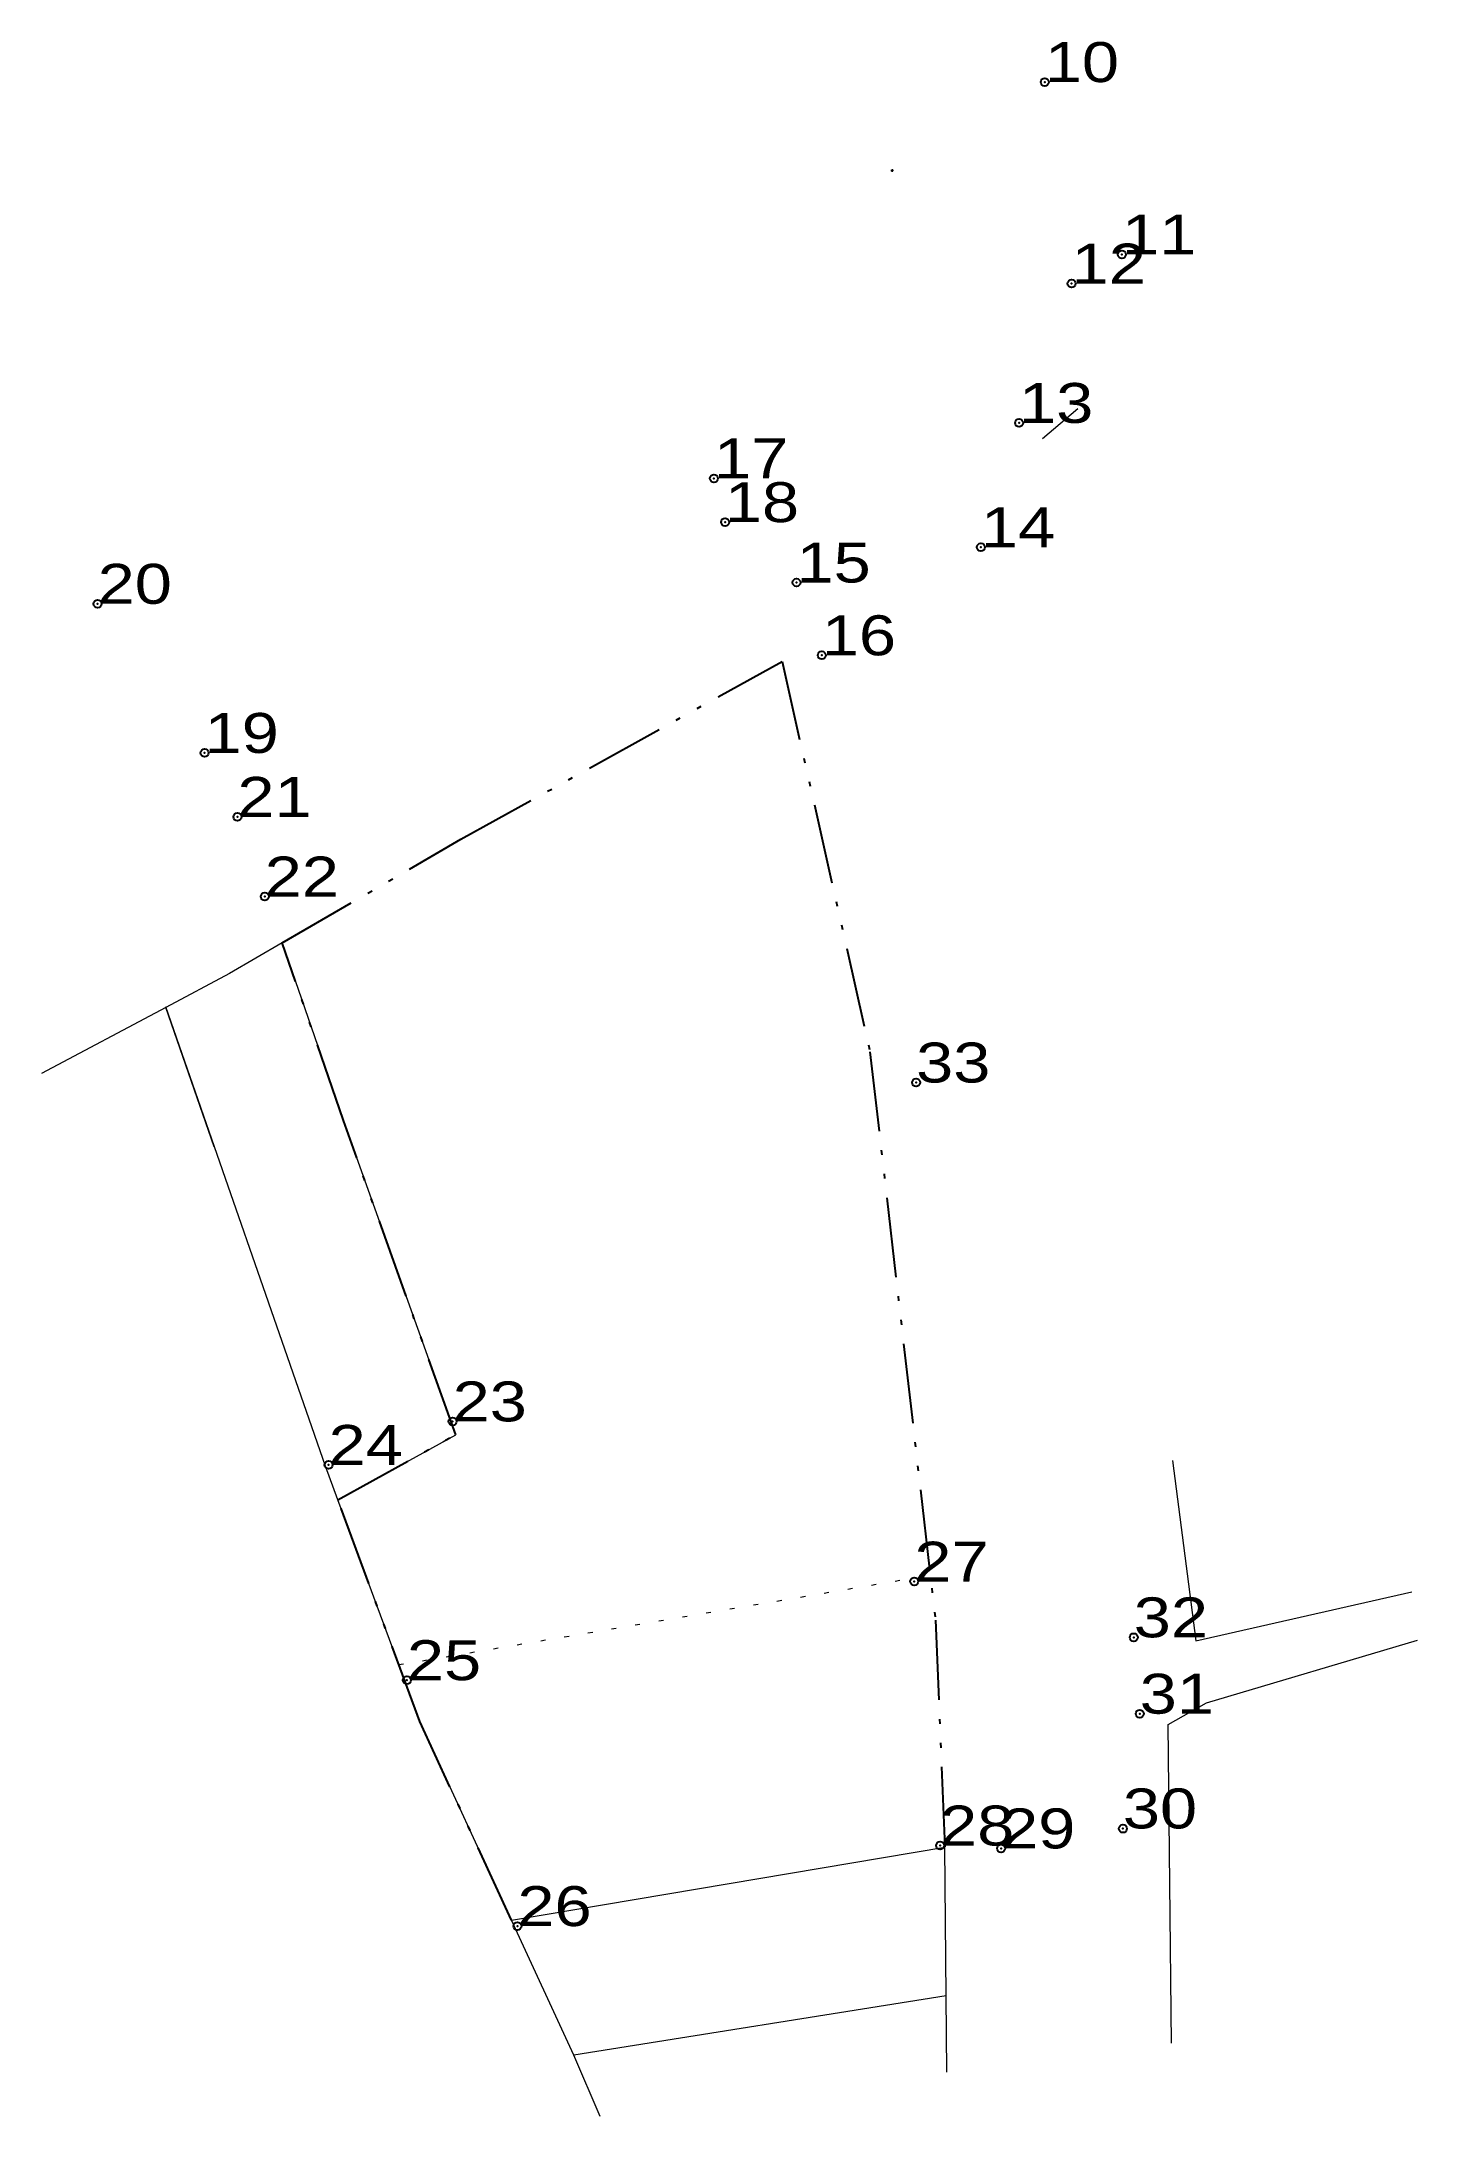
# Model space of a CAD drawing. Header units: metres. Extents: x 550579.8 to 550641.9, y 1838228 to 1838321.5.
import ezdxf

# ---------------------------------------------------------------- set-up
doc = ezdxf.new("R2010")
doc.units = ezdxf.units.M
doc.header["$LTSCALE"] = 0.72
doc.header["$PDMODE"] = 32
doc.header["$PDSIZE"] = 0.36
doc.linetypes.add('DASH_DOUBLE_DOT', pattern=[9.2, 5, -1.2, 0.3, -1.2, 0.3, -1.2])
doc.linetypes.add('DOTTED', pattern=[1.5, 0.3, -1.2])
for name, color, linetype, lineweight in [('10', 7, 'Continuous', 13), ('2', 7, 'DASH_DOUBLE_DOT', 25), ('23', 7, 'Continuous', 13), ('24', 7, 'Continuous', 13)]:
    doc.layers.add(name, color=color, linetype=linetype, lineweight=lineweight)
doc.layers.add('12', color=7, linetype='Continuous')
doc.layers.add('7', color=7, linetype='Continuous')

msp = doc.modelspace()

# ---------------------------------------------------------------- hatches: boundary and pattern name
at = {"layer": '10'}
msp.add_hatch(color=256, dxfattribs=at).paths.add_polyline_path([(550618.1876, 1838315.6779, 1), (550618.1726, 1838315.6779, 1)])

# ---------------------------------------------------------------- linework, layer by layer
for p, q in [((550618.15, 1838315.68), (550618.12, 1838315.68)), ((550618.18, 1838315.74), (550618.18, 1838315.71)), ((550618.18, 1838315.65), (550618.18, 1838315.62)), ((550618.24, 1838315.68), (550618.21, 1838315.68)), ((550587.63, 1838271.69), (550585.44, 1838277.97)), ((550605.02, 1838228), (550603.84, 1838230.76))]:
    msp.add_line(p, q, dxfattribs=at)
for radius in [0.0312, 0.0075]:
    msp.add_circle((550618.1801, 1838315.6779), radius, dxfattribs=at)
at = {"layer": '2'}
for points in [[(550601.03, 1838236.84), (550596.89, 1838245.8), (550593.2, 1838255.79), (550598.51, 1838258.72), (550593.45, 1838272.88), (550590.69, 1838280.88), (550598.74, 1838285.55), (550613.22, 1838293.56)], [(550613.22, 1838293.56), (550617.18, 1838275.98), (550620.13, 1838250.37), (550620.56, 1838240.13)]]:
    msp.add_lwpolyline(points, dxfattribs=at)
at = {"layer": '23'}
msp.add_line((550626.55, 1838304.95), (550624.96, 1838303.6), dxfattribs=at)
for points in [[(550630.82, 1838257.56), (550631.87, 1838249.43), (550641.6, 1838251.64)], [(550630.77, 1838231.3), (550630.62, 1838245.67), (550632.35, 1838246.64), (550641.86, 1838249.46)]]:
    msp.add_lwpolyline(points, dxfattribs=at)
at = {"layer": '24'}
for p, q in [((550590.69, 1838280.88), (550593.45, 1838272.88)), ((550601.03, 1838236.84), (550620.56, 1838240.13)), ((550603.84, 1838230.76), (550601.03, 1838236.84)), ((550620.62, 1838233.43), (550603.84, 1838230.76))]:
    msp.add_line(p, q, dxfattribs=at)
at = {"layer": '24', "linetype": 'DOTTED'}
for p, q in [((550593.2, 1838255.79), (550598.51, 1838258.72)), ((550595.95, 1838248.36), (550619.9, 1838252.39))]:
    msp.add_line(p, q, dxfattribs=at)
at = {"layer": '24'}
for points in [[(550590.69, 1838280.88), (550588.32, 1838279.5), (550585.44, 1838277.97), (550579.84, 1838274.99)], [(550593.2, 1838255.79), (550592.64, 1838257.31), (550585.44, 1838278)], [(550593.2, 1838255.79), (550598.51, 1838258.72), (550593.45, 1838272.88)], [(550601.03, 1838236.84), (550596.89, 1838245.8), (550593.2, 1838255.79)], [(550620.65, 1838230), (550620.62, 1838233.43), (550620.56, 1838240.13)]]:
    msp.add_lwpolyline(points, dxfattribs=at)
at = {"layer": '7'}
for p in [(550625.06, 1838319.67), (550628.54, 1838311.9), (550626.27, 1838310.59), (550623.9, 1838304.31), (550610.15, 1838301.81), (550610.65, 1838299.84), (550622.18, 1838298.71), (550613.87, 1838297.12), (550582.37, 1838296.16), (550615.01, 1838293.84), (550587.19, 1838289.44), (550588.67, 1838286.56), (550589.9, 1838282.97), (550619.26, 1838274.59), (550598.37, 1838259.32), (550592.78, 1838257.36), (550619.18, 1838252.11), (550629.07, 1838249.59), (550596.31, 1838247.66), (550629.34, 1838246.15), (550628.58, 1838240.97), (550620.34, 1838240.21), (550623.09, 1838240.08), (550601.29, 1838236.58)]:
    msp.add_point(p, dxfattribs=at)

# ---------------------------------------------------------------- texts
at = {"layer": '12', "width": 1.25}
for s, p in [('10', (550625.06, 1838319.67)), ('11', (550628.54, 1838311.9)), ('12', (550626.27, 1838310.59)), ('13', (550623.9, 1838304.31)), ('17', (550610.15, 1838301.81)), ('18', (550610.64, 1838299.84)), ('14', (550622.18, 1838298.71)), ('15', (550613.87, 1838297.12)), ('20', (550582.37, 1838296.16)), ('16', (550615.01, 1838293.84)), ('19', (550587.19, 1838289.44)), ('21', (550588.67, 1838286.56)), ('22', (550589.9, 1838282.97)), ('33', (550619.26, 1838274.59)), ('23', (550598.37, 1838259.32)), ('24', (550592.78, 1838257.36)), ('27', (550619.18, 1838252.1)), ('32', (550629.07, 1838249.59)), ('25', (550596.31, 1838247.66)), ('31', (550629.34, 1838246.15)), ('30', (550628.58, 1838240.98)), ('28', (550620.34, 1838240.21)), ('29', (550623.09, 1838240.08)), ('26', (550601.29, 1838236.58))]:
    msp.add_text(s, height=1.8, dxfattribs=at).set_placement(p)

doc.saveas('drawing.dxf')
